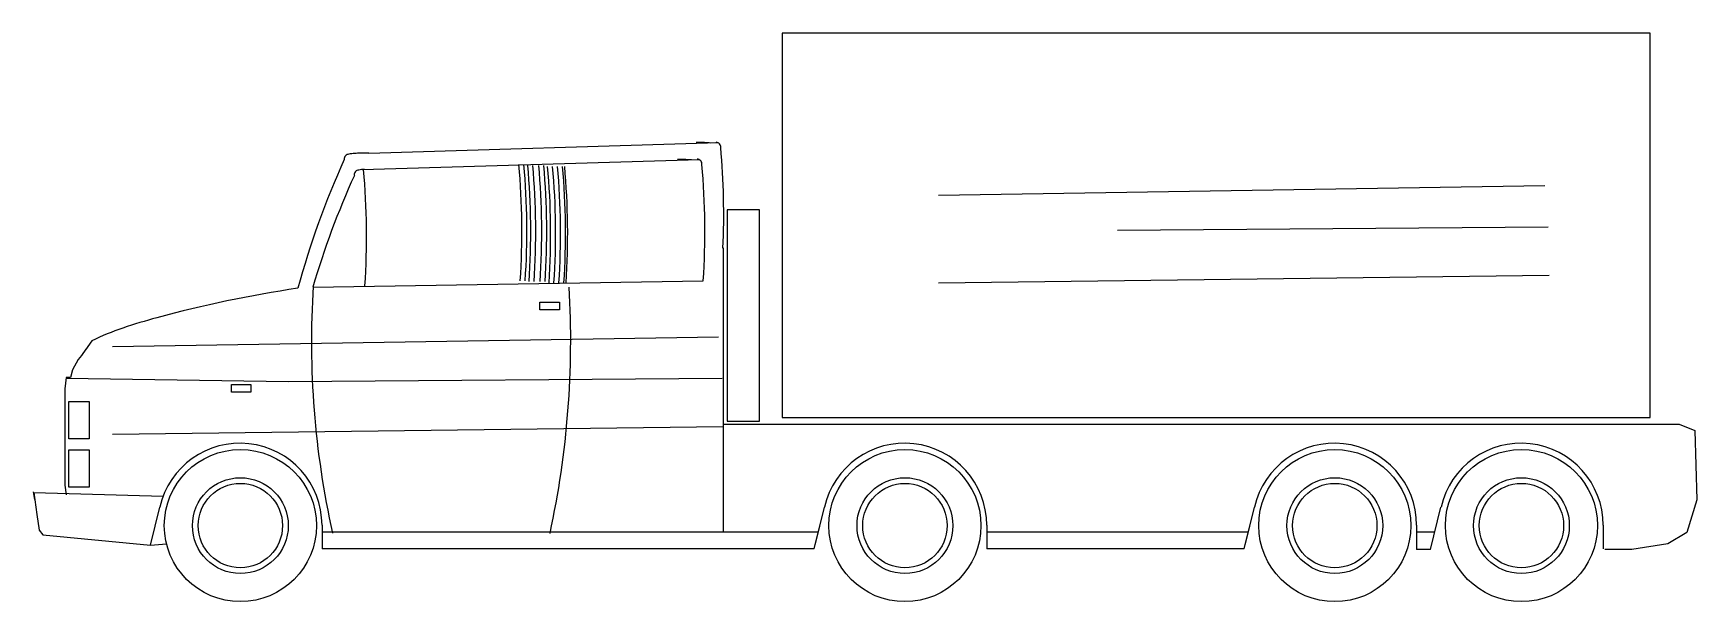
# Model space of a CAD drawing. Extents: x -5.9 to 5.1, y 0 to 3.8.
import ezdxf

# ---------------------------------------------------------------- set-up
doc = ezdxf.new("R2010")
doc.units = 0
doc.header["$MEASUREMENT"] = 0
doc.layers.add('01', color=1, linetype='CONTINUOUS')
doc.layers.add('02', color=2, linetype='CONTINUOUS')

msp = doc.modelspace()

# ---------------------------------------------------------------- linework, layer by layer
at = {"layer": '01'}
for p, q in [((-3.713, 2.9), (-1.473, 2.967)), ((0.114, 2.729), (4.138, 2.795)), ((1.302, 2.498), (4.161, 2.519)), ((-4.042, 2.119), (-1.449, 2.162)), ((0.114, 2.148), (4.168, 2.198)), ((-5.371, 1.724), (-1.348, 1.79)), ((-5.68, 1.515), (-4.203, 1.493)), ((-4.203, 1.493), (-1.324, 1.514)), ((-5.371, 1.143), (-1.317, 1.194)), ((-0.685, 0.492), (-3.979, 0.492)), ((2.169, 0.492), (0.433, 0.492)), ((3.408, 0.492), (3.287, 0.492))]:
    msp.add_line(p, q, dxfattribs=at)
for points in [[(-1.29, 2.632), (-1.29, 1.23), (-1.076, 1.23), (-1.076, 2.632)], [(-2.534, 1.969), (-2.534, 2.019), (-2.404, 2.019), (-2.404, 1.969)], [(-4.582, 1.422), (-4.582, 1.472), (-4.452, 1.472), (-4.452, 1.422)], [(-5.66, 1.112), (-5.66, 1.359), (-5.526, 1.359), (-5.526, 1.112)], [(-5.66, 0.792), (-5.66, 1.039), (-5.526, 1.039), (-5.526, 0.792)]]:
    msp.add_lwpolyline(points, close=True, dxfattribs=at)
for centre, radius in [((-4.522, 0.536), 0.318), ((-4.522, 0.536), 0.28), ((-0.11, 0.536), 0.318), ((-0.11, 0.536), 0.28), ((2.744, 0.536), 0.318), ((2.744, 0.536), 0.28), ((3.983, 0.536), 0.318), ((3.983, 0.536), 0.28)]:
    msp.add_circle(centre, radius, dxfattribs=at)
for centre, radius, start, end in [((-3.735, 2.865), 0.0315, 90, 185.6123), ((-3.674, 2.584), 0.318, 94.4082, 101.1221), ((-8.647, 2.457), 4.963, 356.2044, 5.1294), ((-7.616, 2.49), 4.963, 356.2044, 5.1294), ((-7.583, 2.49), 4.963, 356.2044, 5.1294), ((-7.557, 2.484), 4.963, 356.2044, 5.1294), ((-7.524, 2.484), 4.963, 356.2044, 5.1294), ((-7.484, 2.484), 4.963, 356.2044, 5.1294), ((-7.451, 2.484), 4.963, 356.2044, 5.1294), ((-7.425, 2.477), 4.963, 356.2044, 5.1294), ((-7.392, 2.477), 4.963, 356.2044, 5.1294), ((-7.359, 2.477), 4.963, 356.2044, 5.1294), ((-7.326, 2.477), 4.963, 356.2044, 5.1294), ((-7.312, 2.477), 4.963, 356.2044, 5.1294), ((-1.608, 1.395), 1.572, 88.4232, 90.4321), ((-1.587, 2.175), 0.791, 85.5918, 88.4232), ((-1.489, 2.937), 0.0315, 354.3877, 90), ((-6.401, 2.49), 4.963, 356.2044, 5.1294), ((1.451, 0.502), 5.725, 155.6643, 163.5934), ((1.73, 1.751), 5.78, 176.2792, 192.636), ((-8.395, 1.768), 6.066, 347.7839, 3.3187)]:
    msp.add_arc(centre, radius, start, end, dxfattribs=at)
at = {"layer": '02'}
for p, q in [((-3.67, 3.009), (-1.348, 3.079)), ((-1.317, 2.379), (-1.317, 0.492)), ((-5.577, 1.666), (-5.6, 1.639)), ((-5.549, 1.708), (-5.577, 1.666)), ((-5.508, 1.763), (-5.55, 1.702)), ((-5.637, 1.57), (-5.65, 1.519)), ((-5.6, 1.639), (-5.637, 1.57)), ((-5.678, 1.519), (-5.687, 1.445)), ((-5.687, 1.445), (-5.687, 0.805)), ((-5.65, 1.519), (-5.678, 1.519)), ((-1.317, 1.21), (5.03, 1.21)), ((5.03, 1.21), (5.134, 1.168)), ((5.134, 1.168), (5.147, 0.707)), ((-5.687, 0.805), (-5.678, 0.74)), ((-5.897, 0.76), (-5.888, 0.71)), ((-5.894, 0.756), (-5.035, 0.731)), ((-5.894, 0.756), (-5.874, 0.609)), ((5.147, 0.707), (5.082, 0.49)), ((-5.874, 0.609), (-5.857, 0.506)), ((-5.118, 0.407), (-5.057, 0.658)), ((-5.118, 0.407), (-5.057, 0.658)), ((-0.712, 0.381), (-0.644, 0.658)), ((-0.706, 0.407), (-0.644, 0.658)), ((2.142, 0.381), (2.21, 0.658)), ((2.148, 0.407), (2.21, 0.658)), ((3.38, 0.377), (3.449, 0.658)), ((-5.857, 0.506), (-5.834, 0.474)), ((-5.834, 0.474), (-5.118, 0.407)), ((-3.979, 0.538), (-3.979, 0.381)), ((0.433, 0.538), (0.433, 0.381)), ((3.287, 0.538), (3.287, 0.377)), ((4.526, 0.538), (4.526, 0.381)), ((5.082, 0.49), (4.956, 0.415)), ((-5.118, 0.407), (-5.013, 0.416)), ((-5.118, 0.407), (-5.118, 0.407)), ((-0.712, 0.381), (-3.979, 0.381)), ((2.142, 0.381), (0.433, 0.381)), ((3.38, 0.377), (3.287, 0.377)), ((4.576, 0.377), (4.537, 0.377)), ((4.715, 0.377), (4.576, 0.377)), ((4.956, 0.415), (4.715, 0.377))]:
    msp.add_line(p, q, dxfattribs=at)
msp.add_lwpolyline([(-0.925, 3.805), (-0.925, 1.253), (4.837, 1.253), (4.837, 3.805)], close=True, dxfattribs=at)
for centre in [(-4.522, 0.536), (-0.11, 0.536), (2.744, 0.536), (3.983, 0.536)]:
    msp.add_circle(centre, 0.505, dxfattribs=at)
for centre, radius, start, end in [((-3.801, 2.97), 0.0315, 90, 185.6123), ((-3.74, 2.69), 0.318, 94.4082, 101.1221), ((-3.703, 2.218), 0.791, 91.5768, 94.4082), ((-3.682, 1.437), 1.572, 89.5679, 91.5768), ((-1.483, 1.507), 1.572, 88.4232, 90.4321), ((-1.461, 2.287), 0.791, 85.5918, 88.4232), ((-1.364, 3.049), 0.0315, 354.3877, 90), ((-6.276, 2.602), 4.963, 357.4193, 5.1294), ((1.384, 0.608), 5.725, 155.6643, 164.7748), ((-2.926, -6.027), 8.229, 98.4854, 105.147), ((-3.991, -2.092), 4.152, 105.147, 108.4029), ((-4.776, 0.266), 1.666, 108.4029, 116.0792), ((-4.525, 0.538), 0.545, 0, 167.3298), ((-0.112, 0.538), 0.545, 0, 167.3298), ((2.742, 0.538), 0.545, 0, 167.3298), ((3.981, 0.538), 0.545, 0, 167.3298)]:
    msp.add_arc(centre, radius, start, end, dxfattribs=at)

doc.saveas('drawing.dxf')
